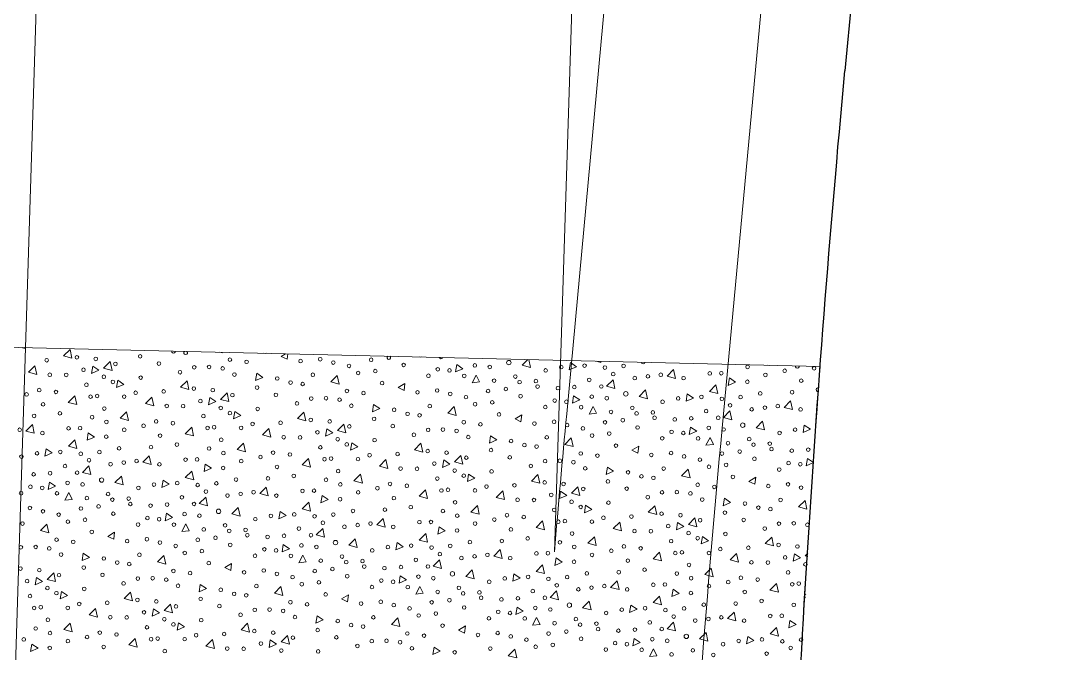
# Model space of a CAD drawing. Extents: x 2536801 to 2538856, y 7112140 to 7131569.
# Drawn here: x 2538170.7 to 2538263.1, y 7125208.3 to 7125265 of the extents above; entities that cross this region are included whole.
import ezdxf

# ---------------------------------------------------------------- set-up
doc = ezdxf.new("R2010")
doc.units = 0
doc.header["$LTSCALE"] = 100
doc.header["$MEASUREMENT"] = 0
for name, color, linetype, lineweight in [('D_EOS_RMP', 1, 'Continuous', 30), ('D_EOT_ML', 7, 'Continuous', 13), ('D_EOT_RMP', 1, 'Continuous', 13), ('D_RIPRAP_1', 7, 'Continuous', 0)]:
    doc.layers.add(name, color=color, linetype=linetype, lineweight=lineweight)

msp = doc.modelspace()

# ---------------------------------------------------------------- linework, layer by layer
at = {"layer": 'D_EOS_RMP'}
msp.add_line((2538269.781, 7125531.674), (2538244.581, 7125260.487), dxfattribs=at)
at = {"layer": 'D_EOS_RMP', "extrusion": (0, 0, -1)}
msp.add_arc((-2539678.404, 7125127.249), 1440, 1.824925, 5.308997, dxfattribs=at)
at = {"layer": 'D_EOT_ML'}
for p, q in [((2537900.533, 7116744.017), (2538262.4, 7128101.438)), ((2538218.534, 7125217.381), (2538310.376, 7128099.909))]:
    msp.add_line(p, q, dxfattribs=at)
at = {"layer": 'D_EOT_RMP'}
for p, q in [((2538247.876, 7125533.71), (2538219.631, 7125229.754)), ((2538261.816, 7125532.414), (2538233.57, 7125228.458))]:
    msp.add_line(p, q, dxfattribs=at)
for radius, end in [(1462, 175.177787), (1448, 178.175075)]:
    msp.add_arc((2539675.359, 7125094.479), radius, 174.691003, end, dxfattribs=at)
at = {"layer": 'D_RIPRAP_1', "color": 7, "linetype": 'Continuous', "lineweight": 0}
for p, q in [((2538194.021, 7125234.904), (2538194.408, 7125235.139)), ((2538194.558, 7125234.649), (2538194.021, 7125234.904)), ((2538194.617, 7125235.134), (2538194.558, 7125234.649)), ((2538204.509, 7125232.102), (2538205.122, 7125232.474)), ((2538205.046, 7125231.846), (2538204.509, 7125232.102)), ((2538205.122, 7125232.474), (2538205.046, 7125231.846)), ((2538214.997, 7125229.299), (2538215.61, 7125229.671)), ((2538215.534, 7125229.044), (2538214.997, 7125229.299)), ((2538215.61, 7125229.671), (2538215.534, 7125229.044)), ((2538225.485, 7125226.496), (2538226.098, 7125226.868)), ((2538226.021, 7125226.241), (2538225.485, 7125226.496)), ((2538226.098, 7125226.868), (2538226.021, 7125226.241)), ((2538235.973, 7125223.693), (2538236.586, 7125224.065)), ((2538236.509, 7125223.438), (2538235.973, 7125223.693)), ((2538236.586, 7125224.065), (2538236.509, 7125223.438)), ((2538178.472, 7125218.77), (2538179.085, 7125219.142)), ((2538179.009, 7125218.515), (2538178.472, 7125218.77)), ((2538179.085, 7125219.142), (2538179.009, 7125218.515)), ((2538188.96, 7125215.967), (2538189.573, 7125216.339)), ((2538189.497, 7125215.712), (2538188.96, 7125215.967)), ((2538189.573, 7125216.339), (2538189.497, 7125215.712)), ((2538199.448, 7125213.164), (2538200.061, 7125213.536)), ((2538199.985, 7125212.909), (2538199.448, 7125213.164)), ((2538200.061, 7125213.536), (2538199.985, 7125212.909)), ((2538209.936, 7125210.361), (2538210.549, 7125210.734)), ((2538210.473, 7125210.106), (2538209.936, 7125210.361)), ((2538210.549, 7125210.734), (2538210.473, 7125210.106))]:
    msp.add_line(p, q, dxfattribs=at)
at = {"layer": 'D_RIPRAP_1', "color": 7, "linetype": 'Continuous', "lineweight": 0, "flags": 128}
msp.add_lwpolyline([(2538239.134, 7125173.106, -0.01059), (2538242.367, 7125234.009), (2538042.985, 7125238.706), (2538043.662, 7125214.778, -0.01006), (2538044.155, 7125154.751, 0.000227), (2538044.204, 7125154.73, 0.094213), (2538065.879, 7125150.105), (2538221.899, 7125146.619, 0.08498), (2538238.368, 7125149.062)], format="xyb", close=True, dxfattribs=at)
for points in [[(2538175.264, 7125234.737), (2538174.513, 7125234.938), (2538175.093, 7125235.52)], [(2538178.855, 7125233.649), (2538178.103, 7125233.85), (2538178.683, 7125234.432)], [(2538219.853, 7125233.682), (2538219.964, 7125234.343), (2538220.513, 7125233.973)], [(2538172.117, 7125233.272), (2538171.366, 7125233.473), (2538171.946, 7125234.055)], [(2538177.027, 7125233.362), (2538177.137, 7125234.024), (2538177.686, 7125233.653)], [(2538209.654, 7125233.507), (2538209.765, 7125234.169), (2538210.314, 7125233.798)], [(2538229.385, 7125232.933), (2538228.634, 7125233.134), (2538229.214, 7125233.716)], [(2538179.265, 7125232.101), (2538179.376, 7125232.763), (2538179.925, 7125232.393)], [(2538185.752, 7125231.935), (2538185.001, 7125232.135), (2538185.581, 7125232.717)], [(2538191.719, 7125232.727), (2538191.83, 7125233.389), (2538192.379, 7125233.018)], [(2538199.231, 7125232.415), (2538198.48, 7125232.616), (2538199.059, 7125233.198)], [(2538211.815, 7125232.606), (2538211.149, 7125232.538), (2538211.512, 7125233.223)], [(2538223.958, 7125232.03), (2538223.206, 7125232.231), (2538223.786, 7125232.813)], [(2538234.119, 7125232.304), (2538234.23, 7125232.965), (2538234.779, 7125232.595)], [(2538189.343, 7125230.847), (2538188.591, 7125231.047), (2538189.171, 7125231.629)], [(2538226.875, 7125231.109), (2538226.124, 7125231.31), (2538226.704, 7125231.892)], [(2538233.193, 7125231.566), (2538232.442, 7125231.767), (2538233.022, 7125232.349)], [(2538175.686, 7125230.575), (2538174.934, 7125230.776), (2538175.514, 7125231.358)], [(2538182.605, 7125230.469), (2538181.854, 7125230.67), (2538182.434, 7125231.252)], [(2538187.515, 7125230.559), (2538187.625, 7125231.221), (2538188.174, 7125230.85)], [(2538220.142, 7125230.704), (2538220.253, 7125231.366), (2538220.802, 7125230.996)], [(2538230.341, 7125230.879), (2538230.452, 7125231.541), (2538231.001, 7125231.17)], [(2538239.873, 7125230.13), (2538239.122, 7125230.331), (2538239.702, 7125230.913)], [(2538180.333, 7125229.155), (2538179.581, 7125229.356), (2538180.161, 7125229.938)], [(2538189.753, 7125229.298), (2538189.864, 7125229.96), (2538190.413, 7125229.59)], [(2538196.24, 7125229.132), (2538195.489, 7125229.333), (2538196.068, 7125229.915)], [(2538202.207, 7125229.924), (2538202.318, 7125230.586), (2538202.867, 7125230.216)], [(2538209.719, 7125229.612), (2538208.968, 7125229.813), (2538209.547, 7125230.395)], [(2538222.303, 7125229.804), (2538221.637, 7125229.735), (2538222, 7125230.421)], [(2538234.446, 7125229.227), (2538233.694, 7125229.428), (2538234.274, 7125230.01)], [(2538171.885, 7125228.01), (2538171.133, 7125228.211), (2538171.713, 7125228.793)], [(2538199.831, 7125228.044), (2538199.079, 7125228.245), (2538199.659, 7125228.827)], [(2538237.363, 7125228.307), (2538236.612, 7125228.507), (2538237.192, 7125229.089)], [(2538176.619, 7125227.38), (2538176.729, 7125228.042), (2538177.278, 7125227.672)], [(2538186.174, 7125227.773), (2538185.422, 7125227.973), (2538186.002, 7125228.555)], [(2538193.093, 7125227.667), (2538192.342, 7125227.867), (2538192.921, 7125228.449)], [(2538198.003, 7125227.756), (2538198.113, 7125228.418), (2538198.662, 7125228.048)], [(2538230.63, 7125227.901), (2538230.741, 7125228.563), (2538231.29, 7125228.193)], [(2538240.829, 7125228.076), (2538240.94, 7125228.738), (2538241.489, 7125228.367)], [(2538175.693, 7125226.642), (2538174.941, 7125226.843), (2538175.521, 7125227.425)], [(2538190.821, 7125226.353), (2538190.069, 7125226.554), (2538190.649, 7125227.136)], [(2538200.241, 7125226.495), (2538200.352, 7125227.157), (2538200.901, 7125226.787)], [(2538206.728, 7125226.329), (2538205.976, 7125226.53), (2538206.556, 7125227.112)], [(2538212.695, 7125227.121), (2538212.806, 7125227.783), (2538213.355, 7125227.413)], [(2538220.207, 7125226.809), (2538219.455, 7125227.01), (2538220.035, 7125227.592)], [(2538232.791, 7125227.001), (2538232.125, 7125226.932), (2538232.488, 7125227.618)], [(2538172.841, 7125225.955), (2538172.951, 7125226.617), (2538173.5, 7125226.247)], [(2538210.319, 7125225.241), (2538209.567, 7125225.442), (2538210.147, 7125226.024)], [(2538176.945, 7125224.304), (2538176.194, 7125224.504), (2538176.774, 7125225.086)], [(2538182.373, 7125225.207), (2538181.621, 7125225.408), (2538182.201, 7125225.99)], [(2538187.107, 7125224.577), (2538187.217, 7125225.239), (2538187.766, 7125224.869)], [(2538196.662, 7125224.97), (2538195.91, 7125225.171), (2538196.49, 7125225.753)], [(2538203.581, 7125224.864), (2538202.83, 7125225.065), (2538203.409, 7125225.647)], [(2538208.491, 7125224.953), (2538208.601, 7125225.615), (2538209.15, 7125225.245)], [(2538179.863, 7125223.383), (2538179.111, 7125223.584), (2538179.691, 7125224.166)], [(2538186.181, 7125223.839), (2538185.429, 7125224.04), (2538186.009, 7125224.622)], [(2538201.309, 7125223.55), (2538200.557, 7125223.751), (2538201.137, 7125224.333)], [(2538210.729, 7125223.693), (2538210.84, 7125224.354), (2538211.389, 7125223.984)], [(2538217.216, 7125223.526), (2538216.464, 7125223.727), (2538217.044, 7125224.309)], [(2538223.183, 7125224.318), (2538223.294, 7125224.98), (2538223.843, 7125224.61)], [(2538230.695, 7125224.006), (2538229.943, 7125224.207), (2538230.523, 7125224.789)], [(2538173.13, 7125222.978), (2538173.24, 7125223.64), (2538173.789, 7125223.269)], [(2538183.329, 7125223.153), (2538183.439, 7125223.814), (2538183.988, 7125223.444)], [(2538175.291, 7125222.077), (2538174.624, 7125222.009), (2538174.988, 7125222.694)], [(2538192.861, 7125222.404), (2538192.109, 7125222.605), (2538192.689, 7125223.187)], [(2538197.595, 7125221.775), (2538197.705, 7125222.436), (2538198.254, 7125222.066)], [(2538207.15, 7125222.167), (2538206.398, 7125222.368), (2538206.978, 7125222.95)], [(2538214.069, 7125222.061), (2538213.317, 7125222.262), (2538213.897, 7125222.844)], [(2538218.979, 7125222.15), (2538219.089, 7125222.812), (2538219.638, 7125222.442)], [(2538220.807, 7125222.438), (2538220.055, 7125222.639), (2538220.635, 7125223.221)], [(2538187.433, 7125221.501), (2538186.682, 7125221.702), (2538187.262, 7125222.284)], [(2538196.669, 7125221.037), (2538195.917, 7125221.238), (2538196.497, 7125221.82)], [(2538211.797, 7125220.747), (2538211.045, 7125220.948), (2538211.625, 7125221.53)], [(2538221.217, 7125220.89), (2538221.328, 7125221.552), (2538221.877, 7125221.181)], [(2538227.704, 7125220.723), (2538226.952, 7125220.924), (2538227.532, 7125221.506)], [(2538233.671, 7125221.516), (2538233.781, 7125222.178), (2538234.33, 7125221.807)], [(2538241.183, 7125221.204), (2538240.431, 7125221.404), (2538241.011, 7125221.986)], [(2538183.618, 7125220.175), (2538183.728, 7125220.837), (2538184.277, 7125220.467)], [(2538190.351, 7125220.58), (2538189.599, 7125220.781), (2538190.179, 7125221.363)], [(2538193.817, 7125220.35), (2538193.927, 7125221.012), (2538194.476, 7125220.641)], [(2538173.194, 7125219.083), (2538172.443, 7125219.284), (2538173.023, 7125219.866)], [(2538185.779, 7125219.275), (2538185.112, 7125219.206), (2538185.476, 7125219.892)], [(2538203.349, 7125219.601), (2538202.597, 7125219.802), (2538203.177, 7125220.384)], [(2538208.083, 7125218.972), (2538208.193, 7125219.634), (2538208.742, 7125219.263)], [(2538217.638, 7125219.364), (2538216.886, 7125219.565), (2538217.466, 7125220.147)], [(2538224.557, 7125219.258), (2538223.805, 7125219.459), (2538224.385, 7125220.041)], [(2538229.467, 7125219.348), (2538229.577, 7125220.009), (2538230.126, 7125219.639)], [(2538231.295, 7125219.635), (2538230.543, 7125219.836), (2538231.123, 7125220.418)], [(2538197.921, 7125218.698), (2538197.17, 7125218.899), (2538197.75, 7125219.481)], [(2538207.157, 7125218.234), (2538206.405, 7125218.435), (2538206.985, 7125219.017)], [(2538222.285, 7125217.944), (2538221.533, 7125218.145), (2538222.113, 7125218.727)], [(2538231.705, 7125218.087), (2538231.816, 7125218.749), (2538232.365, 7125218.379)], [(2538238.192, 7125217.92), (2538237.44, 7125218.121), (2538238.02, 7125218.703)], [(2538194.106, 7125217.372), (2538194.216, 7125218.034), (2538194.765, 7125217.664)], [(2538200.839, 7125217.778), (2538200.087, 7125217.978), (2538200.667, 7125218.56)], [(2538204.305, 7125217.547), (2538204.415, 7125218.209), (2538204.964, 7125217.838)], [(2538176.17, 7125216.592), (2538176.281, 7125217.254), (2538176.83, 7125216.884)], [(2538183.682, 7125216.28), (2538182.931, 7125216.481), (2538183.511, 7125217.063)], [(2538196.266, 7125216.472), (2538195.6, 7125216.403), (2538195.964, 7125217.089)], [(2538213.837, 7125216.799), (2538213.085, 7125216.999), (2538213.665, 7125217.581)], [(2538218.57, 7125216.169), (2538218.681, 7125216.831), (2538219.23, 7125216.461)], [(2538228.126, 7125216.561), (2538227.374, 7125216.762), (2538227.954, 7125217.344)], [(2538235.045, 7125216.455), (2538234.293, 7125216.656), (2538234.873, 7125217.238)], [(2538239.955, 7125216.545), (2538240.065, 7125217.207), (2538240.614, 7125216.836)], [(2538208.409, 7125215.895), (2538207.658, 7125216.096), (2538208.238, 7125216.678)], [(2538217.645, 7125215.431), (2538216.893, 7125215.632), (2538217.473, 7125216.214)], [(2538232.773, 7125215.141), (2538232.021, 7125215.342), (2538232.601, 7125215.924)], [(2538171.966, 7125214.424), (2538172.077, 7125215.086), (2538172.626, 7125214.716)], [(2538173.794, 7125214.712), (2538173.043, 7125214.913), (2538173.623, 7125215.495)], [(2538204.594, 7125214.569), (2538204.704, 7125215.231), (2538205.253, 7125214.861)], [(2538211.327, 7125214.975), (2538210.575, 7125215.176), (2538211.155, 7125215.758)], [(2538214.793, 7125214.744), (2538214.903, 7125215.406), (2538215.452, 7125215.036)], [(2538186.658, 7125213.789), (2538186.769, 7125214.451), (2538187.318, 7125214.081)], [(2538194.17, 7125213.477), (2538193.419, 7125213.678), (2538193.999, 7125214.26)], [(2538206.754, 7125213.669), (2538206.088, 7125213.601), (2538206.451, 7125214.286)], [(2538224.324, 7125213.996), (2538223.573, 7125214.197), (2538224.153, 7125214.779)], [(2538229.058, 7125213.366), (2538229.169, 7125214.028), (2538229.718, 7125213.658)], [(2538238.614, 7125213.758), (2538237.862, 7125213.959), (2538238.442, 7125214.541)], [(2538174.204, 7125213.164), (2538174.315, 7125213.825), (2538174.864, 7125213.455)], [(2538180.691, 7125212.997), (2538179.94, 7125213.198), (2538180.52, 7125213.78)], [(2538218.897, 7125213.092), (2538218.146, 7125213.293), (2538218.726, 7125213.875)], [(2538228.133, 7125212.628), (2538227.381, 7125212.829), (2538227.961, 7125213.411)], [(2538177.544, 7125211.532), (2538176.793, 7125211.733), (2538177.373, 7125212.315)], [(2538182.454, 7125211.621), (2538182.565, 7125212.283), (2538183.114, 7125211.913)], [(2538184.282, 7125211.909), (2538183.531, 7125212.11), (2538184.111, 7125212.692)], [(2538215.082, 7125211.767), (2538215.192, 7125212.428), (2538215.741, 7125212.058)], [(2538221.815, 7125212.172), (2538221.063, 7125212.373), (2538221.643, 7125212.955)], [(2538225.28, 7125211.941), (2538225.391, 7125212.603), (2538225.94, 7125212.233)], [(2538197.146, 7125210.987), (2538197.257, 7125211.649), (2538197.806, 7125211.278)], [(2538204.658, 7125210.675), (2538203.907, 7125210.875), (2538204.487, 7125211.457)], [(2538217.242, 7125210.866), (2538216.576, 7125210.798), (2538216.939, 7125211.483)], [(2538234.812, 7125211.193), (2538234.061, 7125211.394), (2538234.641, 7125211.976)], [(2538239.546, 7125210.563), (2538239.657, 7125211.225), (2538240.206, 7125210.855)], [(2538175.272, 7125210.218), (2538174.52, 7125210.419), (2538175.1, 7125211.001)], [(2538184.692, 7125210.361), (2538184.803, 7125211.023), (2538185.352, 7125210.652)], [(2538191.179, 7125210.194), (2538190.428, 7125210.395), (2538191.008, 7125210.977)], [(2538229.385, 7125210.29), (2538228.634, 7125210.49), (2538229.213, 7125211.072)], [(2538238.62, 7125209.825), (2538237.869, 7125210.026), (2538238.449, 7125210.608)], [(2538181.113, 7125208.835), (2538180.361, 7125209.036), (2538180.941, 7125209.618)], [(2538188.032, 7125208.729), (2538187.281, 7125208.93), (2538187.861, 7125209.512)], [(2538192.942, 7125208.819), (2538193.053, 7125209.48), (2538193.602, 7125209.11)], [(2538194.77, 7125209.106), (2538194.019, 7125209.307), (2538194.598, 7125209.889)], [(2538225.57, 7125208.964), (2538225.68, 7125209.626), (2538226.229, 7125209.255)], [(2538232.302, 7125209.369), (2538231.551, 7125209.57), (2538232.131, 7125210.152)], [(2538235.768, 7125209.138), (2538235.879, 7125209.8), (2538236.428, 7125209.43)], [(2538171.558, 7125208.443), (2538171.668, 7125209.105), (2538172.218, 7125208.734)], [(2538207.634, 7125208.184), (2538207.745, 7125208.846), (2538208.294, 7125208.475)], [(2538215.146, 7125207.872), (2538214.395, 7125208.073), (2538214.975, 7125208.655)], [(2538227.73, 7125208.063), (2538227.064, 7125207.995), (2538227.427, 7125208.68)]]:
    msp.add_lwpolyline(points, close=True, dxfattribs=at)
for points in [[(2538188.731, 7125235.273), (2538188.743, 7125235.218), (2538188.518, 7125235.278)], [(2538216.231, 7125234.625), (2538216.387, 7125233.912), (2538215.636, 7125234.113), (2538216.148, 7125234.627)], [(2538222.683, 7125234.473), (2538222.705, 7125234.368), (2538222.278, 7125234.483)], [(2538237.825, 7125234.116), (2538237.834, 7125234.079), (2538237.68, 7125234.12)], [(2538241.766, 7125225.385), (2538241.118, 7125225.098), (2538241.229, 7125225.76), (2538241.767, 7125225.397)], [(2538241.257, 7125216.973), (2538241.031, 7125217.033), (2538241.272, 7125217.275)]]:
    msp.add_lwpolyline(points, dxfattribs=at)
at = {"layer": 'D_RIPRAP_1', "color": 7, "linetype": 'Continuous', "lineweight": 0}
for centre, radius in [((2538172.997, 7125234.559), 0.163), ((2538175.704, 7125234.817), 0.163), ((2538177.399, 7125234.676), 0.163), ((2538179.165, 7125234.227), 0.163), ((2538181.38, 7125234.908), 0.163), ((2538183.061, 7125234.258), 0.163), ((2538189.428, 7125234.604), 0.163), ((2538190.922, 7125234.414), 0.163), ((2538195.763, 7125234.482), 0.163), ((2538197.529, 7125234.646), 0.163), ((2538198.7, 7125234.346), 0.163), ((2538202.096, 7125234.599), 0.163), ((2538214.447, 7125234.344), 0.199), ((2538173.275, 7125233.257), 0.163), ((2538176.297, 7125233.699), 0.163), ((2538184.954, 7125233.485), 0.163), ((2538186.232, 7125233.924), 0.163), ((2538187.558, 7125233.951), 0.163), ((2538188.777, 7125233.824), 0.163), ((2538189.834, 7125233.274), 0.163), ((2538196.865, 7125233.25), 0.163), ((2538200.111, 7125234.049), 0.163), ((2538200.931, 7125233.414), 0.163), ((2538202.469, 7125233.585), 0.163), ((2538205.009, 7125234.133), 0.163), ((2538208.066, 7125233.743), 0.163), ((2538209.121, 7125233.639), 0.163), ((2538211.395, 7125234.093), 0.163), ((2538212.736, 7125233.952), 0.163), ((2538217.745, 7125233.64), 0.163), ((2538219.143, 7125233.937), 0.163), ((2538221.233, 7125234.071), 0.163), ((2538223.06, 7125233.899), 0.163), ((2538223.803, 7125233.317), 0.163), ((2538224.736, 7125234.051), 0.163), ((2538228.072, 7125233.249), 0.163), ((2538232.463, 7125233.371), 0.163), ((2538233.497, 7125233.391), 0.163), ((2538235.857, 7125233.955), 0.163), ((2538237.455, 7125233.244), 0.163), ((2538239.184, 7125233.608), 0.163), ((2538241.819, 7125233.833), 0.163), ((2538174.746, 7125233.24), 0.163), ((2538176.563, 7125232.353), 0.163), ((2538178.121, 7125233.078), 0.163), ((2538178.935, 7125232.616), 0.163), ((2538181.428, 7125232.997), 0.163), ((2538193.671, 7125232.919), 0.163), ((2538194.87, 7125232.556), 0.163), ((2538195.95, 7125232.424), 0.163), ((2538203.077, 7125232.505), 0.163), ((2538207.229, 7125233.161), 0.163), ((2538210.443, 7125233.151), 0.163), ((2538213.122, 7125232.725), 0.163), ((2538215.03, 7125233.093), 0.163), ((2538215.409, 7125232.59), 0.163), ((2538216.869, 7125232.684), 0.163), ((2538221.652, 7125232.797), 0.163), ((2538225.738, 7125232.958), 0.163), ((2538226.919, 7125233.11), 0.163), ((2538230.116, 7125232.949), 0.163), ((2538235.837, 7125232.625), 0.163), ((2538240.665, 7125232.722), 0.163), ((2538171.195, 7125231.488), 0.163), ((2538172.326, 7125231.877), 0.163), ((2538173.831, 7125231.713), 0.163), ((2538180.975, 7125231.644), 0.163), ((2538183.485, 7125231.756), 0.163), ((2538186.192, 7125232.014), 0.163), ((2538187.887, 7125231.873), 0.163), ((2538189.653, 7125231.424), 0.163), ((2538191.868, 7125232.105), 0.163), ((2538193.549, 7125231.455), 0.163), ((2538199.916, 7125231.801), 0.163), ((2538201.41, 7125231.611), 0.163), ((2538206.251, 7125231.679), 0.163), ((2538208.017, 7125231.843), 0.163), ((2538209.188, 7125231.543), 0.163), ((2538212.584, 7125231.796), 0.163), ((2538214.173, 7125231.976), 0.163), ((2538217.024, 7125232.198), 0.163), ((2538218.84, 7125232.052), 0.163), ((2538220.318, 7125232.15), 0.163), ((2538222.735, 7125232.201), 0.163), ((2538224.935, 7125231.541), 0.199), ((2538236.988, 7125231.582), 0.163), ((2538239.852, 7125231.687), 0.163), ((2538172.677, 7125230.601), 0.163), ((2538176.934, 7125231.287), 0.163), ((2538177.523, 7125231.351), 0.163), ((2538179.944, 7125231.294), 0.163), ((2538186.785, 7125230.897), 0.163), ((2538195.441, 7125230.683), 0.163), ((2538196.72, 7125231.121), 0.163), ((2538198.046, 7125231.148), 0.163), ((2538199.264, 7125231.021), 0.163), ((2538200.322, 7125230.471), 0.163), ((2538210.599, 7125231.246), 0.163), ((2538211.419, 7125230.611), 0.163), ((2538212.957, 7125230.782), 0.163), ((2538215.497, 7125231.331), 0.163), ((2538218.554, 7125230.94), 0.163), ((2538219.609, 7125230.836), 0.163), ((2538221.883, 7125231.29), 0.163), ((2538223.224, 7125231.149), 0.163), ((2538228.233, 7125230.838), 0.163), ((2538229.631, 7125231.135), 0.163), ((2538231.721, 7125231.268), 0.163), ((2538233.548, 7125231.096), 0.163), ((2538234.291, 7125230.515), 0.163), ((2538235.224, 7125231.249), 0.163), ((2538171.864, 7125229.566), 0.163), ((2538174.182, 7125229.795), 0.163), ((2538178.162, 7125230.228), 0.163), ((2538183.763, 7125230.454), 0.163), ((2538185.234, 7125230.438), 0.163), ((2538187.051, 7125229.55), 0.163), ((2538188.609, 7125230.275), 0.163), ((2538189.423, 7125229.813), 0.163), ((2538191.916, 7125230.194), 0.163), ((2538204.159, 7125230.117), 0.163), ((2538205.358, 7125229.753), 0.163), ((2538206.438, 7125229.621), 0.163), ((2538207.353, 7125230.447), 0.163), ((2538213.565, 7125229.702), 0.163), ((2538217.717, 7125230.358), 0.163), ((2538220.931, 7125230.348), 0.163), ((2538223.61, 7125229.922), 0.163), ((2538225.518, 7125230.29), 0.163), ((2538225.897, 7125229.787), 0.163), ((2538227.357, 7125229.881), 0.163), ((2538232.14, 7125229.994), 0.163), ((2538236.226, 7125230.155), 0.163), ((2538237.407, 7125230.307), 0.163), ((2538238.56, 7125230.446), 0.163), ((2538240.604, 7125230.146), 0.163), ((2538177.07, 7125229.448), 0.163), ((2538178.356, 7125229.032), 0.163), ((2538181.683, 7125228.685), 0.163), ((2538182.814, 7125229.074), 0.163), ((2538184.319, 7125228.91), 0.163), ((2538191.463, 7125228.841), 0.163), ((2538193.973, 7125228.953), 0.163), ((2538196.68, 7125229.211), 0.163), ((2538198.375, 7125229.071), 0.163), ((2538200.141, 7125228.621), 0.163), ((2538202.356, 7125229.303), 0.163), ((2538204.037, 7125228.653), 0.163), ((2538210.404, 7125228.998), 0.163), ((2538211.898, 7125228.808), 0.163), ((2538216.739, 7125228.877), 0.163), ((2538218.505, 7125229.04), 0.163), ((2538219.676, 7125228.74), 0.163), ((2538223.072, 7125228.994), 0.163), ((2538224.661, 7125229.174), 0.163), ((2538227.512, 7125229.395), 0.163), ((2538229.328, 7125229.249), 0.163), ((2538230.806, 7125229.347), 0.163), ((2538233.223, 7125229.399), 0.163), ((2538235.423, 7125228.738), 0.199), ((2538170.572, 7125228.325), 0.163), ((2538172.616, 7125228.026), 0.163), ((2538174.962, 7125228.448), 0.163), ((2538175.996, 7125228.468), 0.163), ((2538178.336, 7125227.702), 0.163), ((2538179.955, 7125228.321), 0.163), ((2538183.165, 7125227.798), 0.163), ((2538187.422, 7125228.484), 0.163), ((2538188.011, 7125228.549), 0.163), ((2538190.432, 7125228.492), 0.163), ((2538197.273, 7125228.094), 0.163), ((2538205.929, 7125227.88), 0.163), ((2538207.208, 7125228.318), 0.163), ((2538208.534, 7125228.345), 0.163), ((2538209.752, 7125228.218), 0.163), ((2538221.087, 7125228.443), 0.163), ((2538221.907, 7125227.808), 0.163), ((2538223.445, 7125227.979), 0.163), ((2538225.985, 7125228.528), 0.163), ((2538229.042, 7125228.137), 0.163), ((2538230.096, 7125228.033), 0.163), ((2538232.371, 7125228.488), 0.163), ((2538233.712, 7125228.347), 0.163), ((2538238.721, 7125228.035), 0.163), ((2538240.119, 7125228.332), 0.163), ((2538184.67, 7125226.993), 0.163), ((2538188.65, 7125227.425), 0.163), ((2538194.25, 7125227.651), 0.163), ((2538195.722, 7125227.635), 0.163), ((2538199.096, 7125227.472), 0.163), ((2538199.911, 7125227.01), 0.163), ((2538202.404, 7125227.391), 0.163), ((2538210.81, 7125227.668), 0.163), ((2538214.647, 7125227.314), 0.163), ((2538215.846, 7125226.95), 0.163), ((2538216.926, 7125226.819), 0.163), ((2538217.841, 7125227.645), 0.163), ((2538224.053, 7125226.899), 0.163), ((2538228.205, 7125227.556), 0.163), ((2538231.419, 7125227.545), 0.163), ((2538234.098, 7125227.119), 0.163), ((2538236.006, 7125227.487), 0.163), ((2538236.385, 7125226.984), 0.163), ((2538237.845, 7125227.079), 0.163), ((2538170.733, 7125225.914), 0.163), ((2538172.131, 7125226.211), 0.163), ((2538174.22, 7125226.344), 0.163), ((2538176.048, 7125226.173), 0.163), ((2538177.724, 7125226.325), 0.163), ((2538179.488, 7125226.659), 0.163), ((2538182.352, 7125226.763), 0.163), ((2538187.558, 7125226.645), 0.163), ((2538188.844, 7125226.229), 0.163), ((2538192.171, 7125225.882), 0.163), ((2538193.302, 7125226.271), 0.163), ((2538194.807, 7125226.107), 0.163), ((2538197.539, 7125226.748), 0.163), ((2538201.951, 7125226.038), 0.163), ((2538204.461, 7125226.15), 0.163), ((2538207.167, 7125226.408), 0.163), ((2538208.863, 7125226.268), 0.163), ((2538212.844, 7125226.5), 0.163), ((2538214.525, 7125225.85), 0.163), ((2538220.892, 7125226.196), 0.163), ((2538222.385, 7125226.006), 0.163), ((2538227.227, 7125226.074), 0.163), ((2538228.993, 7125226.237), 0.163), ((2538230.163, 7125225.937), 0.163), ((2538233.56, 7125226.191), 0.163), ((2538235.148, 7125226.371), 0.163), ((2538238, 7125226.592), 0.163), ((2538239.816, 7125226.446), 0.163), ((2538241.294, 7125226.544), 0.163), ((2538174.639, 7125225.071), 0.163), ((2538176.791, 7125225.591), 0.163), ((2538178.725, 7125225.231), 0.163), ((2538179.907, 7125225.384), 0.163), ((2538181.06, 7125225.523), 0.163), ((2538183.104, 7125225.223), 0.163), ((2538185.45, 7125225.645), 0.163), ((2538186.484, 7125225.665), 0.163), ((2538190.443, 7125225.518), 0.163), ((2538193.653, 7125224.996), 0.163), ((2538197.91, 7125225.682), 0.163), ((2538198.499, 7125225.746), 0.163), ((2538200.92, 7125225.689), 0.163), ((2538207.761, 7125225.291), 0.163), ((2538210.629, 7125225.819), 0.163), ((2538216.417, 7125225.077), 0.163), ((2538217.696, 7125225.516), 0.163), ((2538219.022, 7125225.542), 0.163), ((2538220.24, 7125225.415), 0.163), ((2538231.575, 7125225.641), 0.163), ((2538232.395, 7125225.005), 0.163), ((2538233.933, 7125225.176), 0.163), ((2538236.473, 7125225.725), 0.163), ((2538239.529, 7125225.335), 0.163), ((2538240.584, 7125225.231), 0.163), ((2538171.828, 7125224.326), 0.163), ((2538173.305, 7125224.424), 0.163), ((2538175.722, 7125224.475), 0.163), ((2538188.824, 7125224.899), 0.163), ((2538195.158, 7125224.19), 0.163), ((2538199.138, 7125224.623), 0.163), ((2538204.738, 7125224.848), 0.163), ((2538206.21, 7125224.832), 0.163), ((2538209.584, 7125224.669), 0.163), ((2538210.399, 7125224.207), 0.163), ((2538212.892, 7125224.589), 0.163), ((2538221.298, 7125224.866), 0.163), ((2538225.135, 7125224.511), 0.163), ((2538226.334, 7125224.147), 0.163), ((2538227.414, 7125224.016), 0.163), ((2538228.328, 7125224.842), 0.163), ((2538234.541, 7125224.097), 0.163), ((2538238.693, 7125224.753), 0.163), ((2538171.541, 7125223.214), 0.163), ((2538172.596, 7125223.11), 0.163), ((2538174.87, 7125223.564), 0.163), ((2538176.211, 7125223.423), 0.163), ((2538177.922, 7125223.815), 0.199), ((2538181.221, 7125223.111), 0.163), ((2538182.619, 7125223.409), 0.163), ((2538184.708, 7125223.542), 0.163), ((2538186.536, 7125223.37), 0.163), ((2538188.212, 7125223.522), 0.163), ((2538189.976, 7125223.856), 0.163), ((2538192.84, 7125223.96), 0.163), ((2538198.046, 7125223.842), 0.163), ((2538199.332, 7125223.426), 0.163), ((2538202.659, 7125223.079), 0.163), ((2538203.79, 7125223.469), 0.163), ((2538205.295, 7125223.304), 0.163), ((2538208.027, 7125223.945), 0.163), ((2538212.439, 7125223.236), 0.163), ((2538214.949, 7125223.347), 0.163), ((2538217.655, 7125223.605), 0.163), ((2538219.351, 7125223.465), 0.163), ((2538223.332, 7125223.697), 0.163), ((2538231.38, 7125223.393), 0.163), ((2538232.873, 7125223.203), 0.163), ((2538237.715, 7125223.271), 0.163), ((2538239.481, 7125223.435), 0.163), ((2538240.651, 7125223.134), 0.163), ((2538170.704, 7125222.632), 0.163), ((2538173.919, 7125222.622), 0.163), ((2538176.598, 7125222.196), 0.163), ((2538178.505, 7125222.564), 0.163), ((2538180.344, 7125222.155), 0.163), ((2538185.127, 7125222.268), 0.163), ((2538187.279, 7125222.788), 0.163), ((2538189.213, 7125222.429), 0.163), ((2538190.395, 7125222.581), 0.163), ((2538191.548, 7125222.72), 0.163), ((2538193.592, 7125222.42), 0.163), ((2538195.938, 7125222.842), 0.163), ((2538196.972, 7125222.862), 0.163), ((2538200.931, 7125222.715), 0.163), ((2538204.14, 7125222.193), 0.163), ((2538208.398, 7125222.879), 0.163), ((2538208.987, 7125222.943), 0.163), ((2538211.408, 7125222.886), 0.163), ((2538218.249, 7125222.488), 0.163), ((2538221.117, 7125223.016), 0.163), ((2538225.013, 7125223.047), 0.163), ((2538226.905, 7125222.274), 0.163), ((2538228.184, 7125222.713), 0.163), ((2538229.51, 7125222.739), 0.163), ((2538230.728, 7125222.613), 0.163), ((2538171.493, 7125221.314), 0.163), ((2538176.06, 7125221.267), 0.163), ((2538177.648, 7125221.447), 0.163), ((2538178.884, 7125222.061), 0.163), ((2538180.5, 7125221.669), 0.163), ((2538182.316, 7125221.523), 0.163), ((2538183.793, 7125221.621), 0.163), ((2538186.21, 7125221.672), 0.163), ((2538199.312, 7125222.096), 0.163), ((2538205.645, 7125221.387), 0.163), ((2538209.626, 7125221.82), 0.163), ((2538215.226, 7125222.046), 0.163), ((2538216.698, 7125222.029), 0.163), ((2538220.072, 7125221.866), 0.163), ((2538220.887, 7125221.404), 0.163), ((2538223.38, 7125221.786), 0.163), ((2538231.786, 7125222.063), 0.163), ((2538235.623, 7125221.708), 0.163), ((2538236.821, 7125221.344), 0.163), ((2538238.816, 7125222.039), 0.163), ((2538172.663, 7125221.014), 0.163), ((2538174.074, 7125220.717), 0.163), ((2538178.972, 7125220.802), 0.163), ((2538182.029, 7125220.411), 0.163), ((2538183.084, 7125220.307), 0.163), ((2538185.358, 7125220.761), 0.163), ((2538186.699, 7125220.62), 0.163), ((2538188.41, 7125221.012), 0.199), ((2538191.709, 7125220.309), 0.163), ((2538193.107, 7125220.606), 0.163), ((2538195.196, 7125220.739), 0.163), ((2538197.023, 7125220.567), 0.163), ((2538198.7, 7125220.72), 0.163), ((2538200.464, 7125221.053), 0.163), ((2538203.328, 7125221.158), 0.163), ((2538208.534, 7125221.039), 0.163), ((2538209.82, 7125220.623), 0.163), ((2538214.278, 7125220.666), 0.163), ((2538215.783, 7125220.502), 0.163), ((2538218.515, 7125221.142), 0.163), ((2538222.927, 7125220.433), 0.163), ((2538225.437, 7125220.545), 0.163), ((2538228.143, 7125220.803), 0.163), ((2538229.839, 7125220.662), 0.163), ((2538233.819, 7125220.894), 0.163), ((2538237.902, 7125221.213), 0.163), ((2538170.828, 7125219.918), 0.163), ((2538174.894, 7125220.082), 0.163), ((2538176.432, 7125220.253), 0.163), ((2538181.192, 7125219.829), 0.163), ((2538184.407, 7125219.819), 0.163), ((2538187.085, 7125219.393), 0.163), ((2538188.993, 7125219.761), 0.163), ((2538195.615, 7125219.465), 0.163), ((2538197.767, 7125219.986), 0.163), ((2538199.701, 7125219.626), 0.163), ((2538200.883, 7125219.778), 0.163), ((2538202.036, 7125219.917), 0.163), ((2538204.079, 7125219.617), 0.163), ((2538206.426, 7125220.04), 0.163), ((2538207.46, 7125220.059), 0.163), ((2538211.419, 7125219.912), 0.163), ((2538213.147, 7125220.276), 0.163), ((2538214.628, 7125219.39), 0.163), ((2538218.886, 7125220.076), 0.163), ((2538219.474, 7125220.14), 0.163), ((2538221.896, 7125220.083), 0.163), ((2538228.737, 7125219.685), 0.163), ((2538231.604, 7125220.213), 0.163), ((2538235.501, 7125220.244), 0.163), ((2538237.393, 7125219.471), 0.163), ((2538238.672, 7125219.91), 0.163), ((2538239.998, 7125219.937), 0.163), ((2538241.216, 7125219.81), 0.163), ((2538173.879, 7125218.469), 0.163), ((2538177.04, 7125219.173), 0.163), ((2538181.981, 7125218.511), 0.163), ((2538186.547, 7125218.465), 0.163), ((2538188.136, 7125218.645), 0.163), ((2538189.372, 7125219.258), 0.163), ((2538190.832, 7125219.352), 0.163), ((2538190.988, 7125218.866), 0.163), ((2538192.804, 7125218.72), 0.163), ((2538194.281, 7125218.818), 0.163), ((2538196.698, 7125218.87), 0.163), ((2538209.8, 7125219.293), 0.163), ((2538216.133, 7125218.584), 0.163), ((2538220.114, 7125219.017), 0.163), ((2538225.714, 7125219.243), 0.163), ((2538227.186, 7125219.226), 0.163), ((2538230.56, 7125219.064), 0.163), ((2538231.375, 7125218.602), 0.163), ((2538233.868, 7125218.983), 0.163), ((2538170.683, 7125217.789), 0.163), ((2538172.009, 7125217.816), 0.163), ((2538173.228, 7125217.689), 0.163), ((2538175.373, 7125218.279), 0.163), ((2538180.215, 7125218.348), 0.163), ((2538183.151, 7125218.211), 0.163), ((2538184.562, 7125217.914), 0.163), ((2538189.46, 7125217.999), 0.163), ((2538192.517, 7125217.608), 0.163), ((2538195.846, 7125217.959), 0.163), ((2538197.187, 7125217.818), 0.163), ((2538198.898, 7125218.209), 0.199), ((2538203.595, 7125217.803), 0.163), ((2538205.684, 7125217.936), 0.163), ((2538207.511, 7125217.764), 0.163), ((2538209.188, 7125217.917), 0.163), ((2538210.952, 7125218.251), 0.163), ((2538213.816, 7125218.355), 0.163), ((2538219.022, 7125218.237), 0.163), ((2538220.308, 7125217.82), 0.163), ((2538224.766, 7125217.863), 0.163), ((2538226.271, 7125217.699), 0.163), ((2538229.002, 7125218.339), 0.163), ((2538233.415, 7125217.63), 0.163), ((2538235.925, 7125217.742), 0.163), ((2538238.631, 7125218), 0.163), ((2538240.327, 7125217.859), 0.163), ((2538174.286, 7125217.139), 0.163), ((2538178.122, 7125216.785), 0.163), ((2538181.316, 7125217.116), 0.163), ((2538185.382, 7125217.279), 0.163), ((2538186.92, 7125217.45), 0.163), ((2538191.68, 7125217.027), 0.163), ((2538193.572, 7125217.504), 0.163), ((2538194.895, 7125217.016), 0.163), ((2538199.481, 7125216.958), 0.163), ((2538202.196, 7125217.506), 0.163), ((2538206.103, 7125216.663), 0.163), ((2538208.254, 7125217.183), 0.163), ((2538210.189, 7125216.823), 0.163), ((2538211.371, 7125216.975), 0.163), ((2538212.524, 7125217.114), 0.163), ((2538214.567, 7125216.814), 0.163), ((2538216.914, 7125217.237), 0.163), ((2538217.948, 7125217.257), 0.163), ((2538221.906, 7125217.11), 0.163), ((2538223.635, 7125217.474), 0.163), ((2538229.374, 7125217.273), 0.163), ((2538229.962, 7125217.337), 0.163), ((2538232.384, 7125217.28), 0.163), ((2538239.225, 7125216.883), 0.163), ((2538170.643, 7125215.879), 0.163), ((2538172.338, 7125215.739), 0.163), ((2538176.319, 7125215.971), 0.163), ((2538179.321, 7125216.421), 0.163), ((2538180.402, 7125216.29), 0.163), ((2538187.528, 7125216.37), 0.163), ((2538192.469, 7125215.708), 0.163), ((2538197.573, 7125216.59), 0.163), ((2538198.624, 7125215.842), 0.163), ((2538199.86, 7125216.455), 0.163), ((2538201.32, 7125216.55), 0.163), ((2538201.476, 7125216.063), 0.163), ((2538203.291, 7125215.917), 0.163), ((2538204.769, 7125216.015), 0.163), ((2538207.186, 7125216.067), 0.163), ((2538220.288, 7125216.491), 0.163), ((2538225.116, 7125216.587), 0.163), ((2538226.621, 7125215.781), 0.163), ((2538230.602, 7125216.214), 0.163), ((2538236.202, 7125216.44), 0.163), ((2538237.674, 7125216.423), 0.163), ((2538241.048, 7125216.261), 0.163), ((2538171.236, 7125214.762), 0.163), ((2538174.104, 7125215.29), 0.163), ((2538178, 7125215.321), 0.163), ((2538181.171, 7125214.987), 0.163), ((2538182.497, 7125215.013), 0.163), ((2538183.716, 7125214.886), 0.163), ((2538184.367, 7125215.667), 0.163), ((2538185.861, 7125215.477), 0.163), ((2538190.703, 7125215.545), 0.163), ((2538193.639, 7125215.408), 0.163), ((2538195.05, 7125215.112), 0.163), ((2538197.035, 7125215.662), 0.163), ((2538199.948, 7125215.196), 0.163), ((2538203.005, 7125214.806), 0.163), ((2538206.334, 7125215.156), 0.163), ((2538207.675, 7125215.015), 0.163), ((2538209.386, 7125215.406), 0.199), ((2538214.083, 7125215), 0.163), ((2538216.172, 7125215.133), 0.163), ((2538217.999, 7125214.962), 0.163), ((2538219.676, 7125215.114), 0.163), ((2538221.44, 7125215.448), 0.163), ((2538224.304, 7125215.552), 0.163), ((2538229.51, 7125215.434), 0.163), ((2538230.796, 7125215.018), 0.163), ((2538235.254, 7125215.06), 0.163), ((2538236.758, 7125214.896), 0.163), ((2538239.49, 7125215.536), 0.163), ((2538173.06, 7125214.14), 0.163), ((2538176.367, 7125214.06), 0.163), ((2538179.893, 7125214.548), 0.163), ((2538184.774, 7125214.337), 0.163), ((2538188.61, 7125213.982), 0.163), ((2538191.804, 7125214.313), 0.163), ((2538195.87, 7125214.476), 0.163), ((2538197.408, 7125214.647), 0.163), ((2538202.168, 7125214.224), 0.163), ((2538204.06, 7125214.702), 0.163), ((2538205.383, 7125214.214), 0.163), ((2538209.969, 7125214.155), 0.163), ((2538212.684, 7125214.703), 0.163), ((2538216.591, 7125213.86), 0.163), ((2538218.742, 7125214.38), 0.163), ((2538220.677, 7125214.02), 0.163), ((2538221.858, 7125214.172), 0.163), ((2538223.011, 7125214.311), 0.163), ((2538225.055, 7125214.012), 0.163), ((2538227.402, 7125214.434), 0.163), ((2538228.436, 7125214.454), 0.163), ((2538232.394, 7125214.307), 0.163), ((2538234.123, 7125214.671), 0.163), ((2538239.862, 7125214.47), 0.163), ((2538240.45, 7125214.535), 0.163), ((2538171.502, 7125213.416), 0.163), ((2538173.874, 7125213.678), 0.163), ((2538181.131, 7125213.076), 0.163), ((2538182.826, 7125212.936), 0.163), ((2538186.807, 7125213.168), 0.163), ((2538189.809, 7125213.618), 0.163), ((2538190.89, 7125213.487), 0.163), ((2538198.016, 7125213.568), 0.163), ((2538202.957, 7125212.906), 0.163), ((2538208.061, 7125213.788), 0.163), ((2538209.112, 7125213.039), 0.163), ((2538210.348, 7125213.653), 0.163), ((2538211.808, 7125213.747), 0.163), ((2538211.963, 7125213.26), 0.163), ((2538213.779, 7125213.114), 0.163), ((2538215.257, 7125213.212), 0.163), ((2538217.674, 7125213.264), 0.163), ((2538230.776, 7125213.688), 0.163), ((2538235.604, 7125213.784), 0.163), ((2538237.109, 7125212.978), 0.163), ((2538171.873, 7125212.35), 0.163), ((2538172.462, 7125212.414), 0.163), ((2538174.883, 7125212.357), 0.163), ((2538175.914, 7125212.707), 0.163), ((2538178.424, 7125212.818), 0.163), ((2538184.592, 7125212.487), 0.163), ((2538188.488, 7125212.518), 0.163), ((2538191.659, 7125212.184), 0.163), ((2538192.985, 7125212.21), 0.163), ((2538194.204, 7125212.084), 0.163), ((2538194.855, 7125212.864), 0.163), ((2538196.349, 7125212.674), 0.163), ((2538201.19, 7125212.742), 0.163), ((2538204.127, 7125212.605), 0.163), ((2538205.538, 7125212.309), 0.163), ((2538207.523, 7125212.859), 0.163), ((2538210.436, 7125212.393), 0.163), ((2538213.493, 7125212.003), 0.163), ((2538216.822, 7125212.353), 0.163), ((2538218.163, 7125212.212), 0.163), ((2538219.874, 7125212.604), 0.199), ((2538224.57, 7125212.197), 0.163), ((2538226.66, 7125212.33), 0.163), ((2538228.487, 7125212.159), 0.163), ((2538230.164, 7125212.311), 0.163), ((2538231.928, 7125212.645), 0.163), ((2538234.791, 7125212.749), 0.163), ((2538239.998, 7125212.631), 0.163), ((2538173.101, 7125211.291), 0.163), ((2538178.702, 7125211.517), 0.163), ((2538180.173, 7125211.5), 0.163), ((2538181.724, 7125211.959), 0.163), ((2538183.548, 7125211.337), 0.163), ((2538186.855, 7125211.257), 0.163), ((2538190.381, 7125211.745), 0.163), ((2538195.262, 7125211.534), 0.163), ((2538199.098, 7125211.179), 0.163), ((2538202.292, 7125211.51), 0.163), ((2538206.358, 7125211.674), 0.163), ((2538207.896, 7125211.844), 0.163), ((2538212.656, 7125211.421), 0.163), ((2538214.548, 7125211.899), 0.163), ((2538215.87, 7125211.411), 0.163), ((2538220.457, 7125211.353), 0.163), ((2538223.172, 7125211.9), 0.163), ((2538227.079, 7125211.057), 0.163), ((2538229.23, 7125211.577), 0.163), ((2538231.165, 7125211.217), 0.163), ((2538232.346, 7125211.37), 0.163), ((2538233.499, 7125211.509), 0.163), ((2538235.543, 7125211.209), 0.163), ((2538237.89, 7125211.631), 0.163), ((2538238.924, 7125211.651), 0.163), ((2538172.009, 7125210.51), 0.163), ((2538177.753, 7125210.137), 0.163), ((2538181.99, 7125210.613), 0.163), ((2538184.362, 7125210.875), 0.163), ((2538191.619, 7125210.274), 0.163), ((2538193.314, 7125210.133), 0.163), ((2538197.295, 7125210.365), 0.163), ((2538200.297, 7125210.815), 0.163), ((2538201.377, 7125210.684), 0.163), ((2538208.504, 7125210.765), 0.163), ((2538218.549, 7125210.985), 0.163), ((2538219.6, 7125210.236), 0.163), ((2538220.836, 7125210.85), 0.163), ((2538222.296, 7125210.944), 0.163), ((2538222.451, 7125210.457), 0.163), ((2538224.267, 7125210.312), 0.163), ((2538225.745, 7125210.409), 0.163), ((2538228.162, 7125210.461), 0.163), ((2538170.936, 7125209.53), 0.163), ((2538173.295, 7125210.094), 0.163), ((2538174.894, 7125209.383), 0.163), ((2538176.622, 7125209.747), 0.163), ((2538179.258, 7125209.973), 0.163), ((2538182.361, 7125209.547), 0.163), ((2538182.95, 7125209.611), 0.163), ((2538185.371, 7125209.554), 0.163), ((2538186.402, 7125209.904), 0.163), ((2538188.912, 7125210.016), 0.163), ((2538195.08, 7125209.684), 0.163), ((2538198.976, 7125209.715), 0.163), ((2538202.147, 7125209.381), 0.163), ((2538203.473, 7125209.408), 0.163), ((2538204.692, 7125209.281), 0.163), ((2538205.343, 7125210.061), 0.163), ((2538206.837, 7125209.871), 0.163), ((2538211.678, 7125209.939), 0.163), ((2538213.445, 7125210.103), 0.163), ((2538214.615, 7125209.802), 0.163), ((2538216.026, 7125209.506), 0.163), ((2538218.011, 7125210.056), 0.163), ((2538220.924, 7125209.59), 0.163), ((2538227.31, 7125209.55), 0.163), ((2538228.651, 7125209.409), 0.163), ((2538230.362, 7125209.801), 0.199), ((2538235.058, 7125209.394), 0.163), ((2538237.148, 7125209.528), 0.163), ((2538238.975, 7125209.356), 0.163), ((2538240.651, 7125209.508), 0.163), ((2538173.275, 7125208.764), 0.163), ((2538178.104, 7125208.861), 0.163), ((2538183.589, 7125208.488), 0.163), ((2538189.19, 7125208.714), 0.163), ((2538190.661, 7125208.697), 0.163), ((2538192.212, 7125209.156), 0.163), ((2538194.036, 7125208.535), 0.163), ((2538197.343, 7125208.454), 0.163), ((2538200.869, 7125208.942), 0.163), ((2538205.749, 7125208.731), 0.163), ((2538209.586, 7125208.376), 0.163), ((2538212.78, 7125208.707), 0.163), ((2538216.846, 7125208.871), 0.163), ((2538218.384, 7125209.041), 0.163), ((2538223.144, 7125208.618), 0.163), ((2538223.981, 7125209.2), 0.163), ((2538225.036, 7125209.096), 0.163), ((2538226.358, 7125208.608), 0.163), ((2538230.945, 7125208.55), 0.163), ((2538233.66, 7125209.097), 0.163), ((2538239.718, 7125208.774), 0.163), ((2538229.037, 7125208.182), 0.163), ((2538232.784, 7125208.141), 0.163), ((2538237.567, 7125208.254), 0.163)]:
    msp.add_circle(centre, radius, dxfattribs=at)
for centre, start, end in [((2538170.94, 7125235.8), 220.11061, 317.19069), ((2538184.382, 7125235.358), 172.75846, 4.54284), ((2538185.462, 7125235.227), 129.83845, 47.46286), ((2538192.589, 7125235.308), 229.17613, 308.12517), ((2538203.685, 7125234.779), 118.60156, 58.69974), ((2538206.536, 7125235), 242.99887, 294.30243), ((2538208.352, 7125234.855), 194.31468, 342.98662), ((2538226.5, 7125234.385), 179.39347, 357.90783), ((2538240.315, 7125233.998), 156.98979, 20.31151), ((2538242.17, 7125231.916), 67.84387, 284.18865), ((2538241.09, 7125213.411), 89.14165, 265.31772)]:
    msp.add_arc(centre, 0.163, start, end, dxfattribs=at)

doc.saveas('drawing.dxf')
